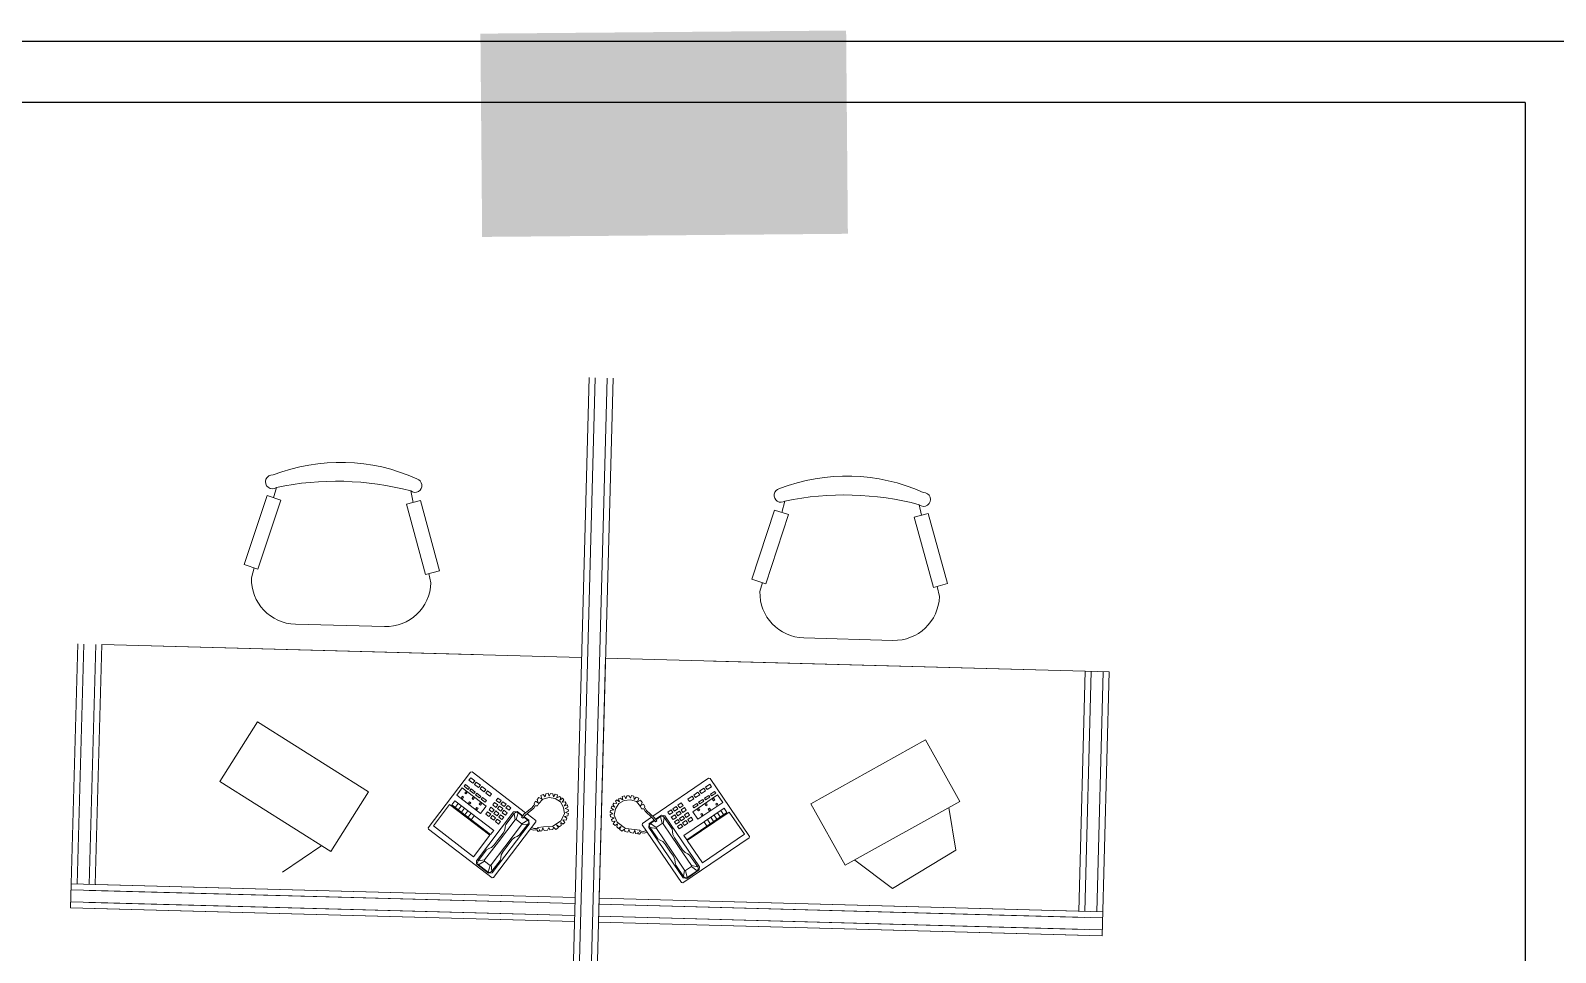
# Model space of a CAD drawing. Header units: millimetres. Extents: x 587797 to 2274247, y 1711 to 439204.
# Drawn here: x 1158145 to 1161898, y 266906 to 269174 of the extents above; entities that cross this region are included whole.
import ezdxf

# ---------------------------------------------------------------- set-up
doc = ezdxf.new("R2010")
doc.units = ezdxf.units.MM
doc.layers.add('finiture', color=7, linetype='Continuous', lineweight=20)

msp = doc.modelspace()

# ---------------------------------------------------------------- hatches: boundary and pattern name
h = msp.add_hatch(color=256)
h.dxf.hatch_style = 1
h.paths.add_polyline_path([(1160156.265, 268673.784), (1160151.977, 269173.766), (1159252.01, 269166.048), (1159256.298, 268666.066)])

# ---------------------------------------------------------------- linework, layer by layer
for p, q in [((1167122.609, 269146.667), (1150672.609, 269146.667)), ((1161822.609, 268996.667), (1156972.609, 268996.667)), ((1161822.609, 268996.667), (1161822.609, 259146.667))]:
    msp.add_line(p, q)
at = {"layer": 'finiture'}
for p, q in [((1159519.395, 268320.087), (1159447.094, 265643.903)), ((1159534.154, 268319.688), (1159461.852, 265643.504)), ((1159563.671, 268318.891), (1159491.369, 265642.707)), ((1159578.429, 268318.492), (1159507.823, 265705.051)), ((1158670.466, 267860.084), (1158726.846, 268029.952)), ((1158726.846, 268029.952), (1158760.857, 268018.664)), ((1158743.14, 268024.544), (1158750.208, 268050.061)), ((1159080.703, 268041.132), (1159086.899, 268012.921)), ((1158760.857, 268018.664), (1158704.477, 267848.796)), ((1159070.31, 268008.456), (1159104.915, 268017.768)), ((1159116.819, 267835.625), (1159070.31, 268008.456)), ((1159104.915, 268017.768), (1159151.423, 267844.937)), ((1159975.982, 267994.235), (1159920.209, 267824.167)), ((1160010.033, 267983.068), (1159975.982, 267994.235)), ((1160001.419, 268016.257), (1159993.709, 267988.422)), ((1160354.157, 267985.988), (1160319.586, 267976.552)), ((1160337.594, 267981.467), (1160331.914, 268007.328)), ((1160401.282, 267813.323), (1160354.157, 267985.988)), ((1159954.26, 267813), (1160010.033, 267983.068)), ((1160319.586, 267976.552), (1160366.711, 267803.888)), ((1158704.477, 267848.796), (1158670.466, 267860.084)), ((1158688.565, 267827.517), (1158695.303, 267851.841)), ((1159151.423, 267844.937), (1159116.819, 267835.625)), ((1159125.335, 267837.916), (1159130.24, 267815.584)), ((1159920.209, 267824.167), (1159954.26, 267813)), ((1159945.88, 267815.748), (1159939.777, 267793.713)), ((1160366.711, 267803.888), (1160401.282, 267813.323)), ((1160381.451, 267781.781), (1160376.037, 267806.433)), ((1159016.057, 267707.408), (1158796.741, 267713.334)), ((1158261.086, 267664.856), (1158243.542, 267015.488)), ((1158243.542, 267015.488), (1158261.086, 267664.856)), ((1158275.844, 267664.457), (1158259.895, 267074.122)), ((1158305.361, 267663.659), (1158289.412, 267073.325)), ((1158320.119, 267663.261), (1158304.17, 267072.926)), ((1159500.788, 267631.363), (1158320.119, 267663.261)), ((1159235.138, 267638.54), (1158320.119, 267663.261)), ((1160047.953, 267679.53), (1160267.268, 267673.605)), ((1159559.822, 267629.768), (1159542.278, 266980.4)), ((1159559.822, 267629.768), (1160740.491, 267597.87)), ((1159825.473, 267622.591), (1160740.491, 267597.87)), ((1160740.491, 267597.87), (1160724.542, 267007.536)), ((1160755.25, 267597.472), (1160739.301, 267007.137)), ((1160740.491, 267597.87), (1160740.491, 267597.87)), ((1160740.491, 267597.87), (1160799.525, 267596.276)), ((1160784.766, 267596.674), (1160768.817, 267006.34)), ((1160799.525, 267596.276), (1160781.981, 266946.907)), ((1160781.981, 266946.907), (1160799.525, 267596.276)), ((1160799.525, 267596.276), (1160799.525, 267596.276)), ((1158611.078, 267326.664), (1158703.51, 267473.441)), ((1158703.51, 267473.441), (1158976.73, 267301.382)), ((1160347.411, 267429.028), (1160065.299, 267271.972)), ((1160431.783, 267277.474), (1160347.411, 267429.028)), ((1159123.376, 267212.94), (1159227.886, 267349.896)), ((1159227.886, 267349.896), (1159231.386, 267350.366)), ((1159363.33, 267249.681), (1159231.386, 267350.366)), ((1158884.298, 267154.605), (1158611.078, 267326.664)), ((1159193.703, 267292.753), (1159207.335, 267310.617)), ((1159207.335, 267310.617), (1159265.888, 267265.935)), ((1159212.114, 267314.822), (1159215.143, 267318.791)), ((1159222.038, 267307.248), (1159212.114, 267314.822)), ((1159215.143, 267318.791), (1159225.067, 267311.218)), ((1159225.067, 267311.218), (1159222.038, 267307.248)), ((1159228.017, 267335.663), (1159223.473, 267329.708)), ((1159223.473, 267329.708), (1159233.398, 267322.135)), ((1159237.942, 267328.089), (1159228.017, 267335.663)), ((1159233.398, 267322.135), (1159237.942, 267328.089)), ((1159241.911, 267325.06), (1159237.367, 267319.106)), ((1159237.367, 267319.106), (1159247.292, 267311.532)), ((1159251.836, 267317.487), (1159241.911, 267325.06)), ((1159247.292, 267311.532), (1159251.836, 267317.487)), ((1159255.805, 267314.458), (1159251.262, 267308.503)), ((1159265.73, 267306.885), (1159255.805, 267314.458)), ((1159676.472, 267241.221), (1159813.66, 267334.635)), ((1159791.464, 267302.908), (1159801.783, 267309.934)), ((1159801.783, 267309.934), (1159805.999, 267303.743)), ((1159805.91, 267312.745), (1159816.229, 267319.771)), ((1159810.126, 267306.554), (1159805.91, 267312.745)), ((1159820.445, 267313.58), (1159810.126, 267306.554)), ((1159817.129, 267333.976), (1159813.66, 267334.635)), ((1159816.229, 267319.771), (1159820.445, 267313.58)), ((1159914.091, 267191.577), (1159817.129, 267333.976)), ((1158976.73, 267301.382), (1158884.298, 267154.605)), ((1159181.769, 267268.882), (1159189.342, 267278.807)), ((1159189.342, 267278.807), (1159284.616, 267206.104)), ((1159189.708, 267262.824), (1159197.282, 267272.748)), ((1159252.257, 267248.071), (1159193.703, 267292.753)), ((1159205.142, 267287.165), (1159207.414, 267290.142)), ((1159208.119, 267284.893), (1159205.142, 267287.165)), ((1159207.414, 267290.142), (1159210.391, 267287.87)), ((1159210.391, 267287.87), (1159208.119, 267284.893)), ((1159213.472, 267298.081), (1159215.744, 267301.059)), ((1159216.45, 267295.809), (1159213.472, 267298.081)), ((1159215.744, 267301.059), (1159218.722, 267298.787)), ((1159218.722, 267298.787), (1159216.45, 267295.809)), ((1159223.006, 267273.533), (1159225.278, 267276.51)), ((1159225.983, 267271.261), (1159223.006, 267273.533)), ((1159225.278, 267276.51), (1159228.255, 267274.238)), ((1159228.255, 267274.238), (1159225.983, 267271.261)), ((1159226.008, 267304.219), (1159229.037, 267308.189)), ((1159235.932, 267296.646), (1159226.008, 267304.219)), ((1159229.037, 267308.189), (1159238.961, 267300.616)), ((1159231.336, 267284.45), (1159233.608, 267287.427)), ((1159234.313, 267282.178), (1159231.336, 267284.45)), ((1159233.608, 267287.427), (1159236.585, 267285.155)), ((1159236.585, 267285.155), (1159234.313, 267282.178)), ((1159238.961, 267300.616), (1159235.932, 267296.646)), ((1159239.902, 267293.617), (1159242.931, 267297.586)), ((1159249.826, 267286.043), (1159239.902, 267293.617)), ((1159242.931, 267297.586), (1159252.855, 267290.013)), ((1159249.2, 267270.818), (1159251.472, 267273.795)), ((1159252.855, 267290.013), (1159249.826, 267286.043)), ((1159251.262, 267308.503), (1159261.186, 267300.93)), ((1159251.472, 267273.795), (1159254.449, 267271.523)), ((1159253.796, 267283.014), (1159256.825, 267286.984)), ((1159263.72, 267275.441), (1159253.796, 267283.014)), ((1159256.825, 267286.984), (1159266.75, 267279.411)), ((1159261.186, 267300.93), (1159265.73, 267306.885)), ((1159266.75, 267279.411), (1159263.72, 267275.441)), ((1159269.7, 267303.855), (1159265.156, 267297.901)), ((1159265.156, 267297.901), (1159275.08, 267290.327)), ((1159279.624, 267296.282), (1159269.7, 267303.855)), ((1159275.08, 267290.327), (1159279.624, 267296.282)), ((1159286.937, 267274.998), (1159282.393, 267269.043)), ((1159294.877, 267268.939), (1159286.937, 267274.998)), ((1159295.268, 267285.915), (1159290.724, 267279.96)), ((1159290.724, 267279.96), (1159298.663, 267273.902)), ((1159303.207, 267279.856), (1159295.268, 267285.915)), ((1159298.663, 267273.902), (1159303.207, 267279.856)), ((1159307.177, 267276.827), (1159302.633, 267270.872)), ((1159315.116, 267270.768), (1159307.177, 267276.827)), ((1159384.452, 267272.78), (1159387.73, 267277.91)), ((1159384.974, 267268.883), (1159384.452, 267272.78)), ((1159387.73, 267277.91), (1159394.322, 267274.47)), ((1159391.305, 267282.178), (1159395.847, 267287.297)), ((1159394.322, 267274.47), (1159391.305, 267282.178)), ((1159405.922, 267283.425), (1159395.257, 267271.531)), ((1159395.847, 267287.297), (1159402.735, 267282.996)), ((1159400.485, 267291.709), (1159406.623, 267294.338)), ((1159402.735, 267282.996), (1159400.485, 267291.709)), ((1159420.915, 267287.248), (1159405.922, 267283.425)), ((1159406.623, 267294.338), (1159411.728, 267288.535)), ((1159411.728, 267288.535), (1159413.21, 267296.308)), ((1159413.21, 267296.308), (1159418.983, 267297.626)), ((1159418.983, 267297.626), (1159420.996, 267290.685)), ((1159435.854, 267284.752), (1159420.915, 267287.248)), ((1159420.996, 267290.685), (1159424.333, 267296.724)), ((1159424.333, 267296.724), (1159429.989, 267296.223)), ((1159429.989, 267296.223), (1159431.742, 267288.526)), ((1159431.742, 267288.526), (1159436.201, 267295.618)), ((1159448.671, 267276.561), (1159435.854, 267284.752)), ((1159436.201, 267295.618), (1159441.338, 267293.605)), ((1159441.338, 267293.605), (1159439.809, 267286.186)), ((1159439.809, 267286.186), (1159446.359, 267289.773)), ((1159446.359, 267289.773), (1159450.081, 267287.57)), ((1159450.081, 267287.57), (1159447.039, 267280.669)), ((1159447.039, 267280.669), (1159454.156, 267285.414)), ((1159456.486, 267262.648), (1159448.671, 267276.561)), ((1159457.205, 267281.497), (1159453.265, 267275.918)), ((1159453.265, 267275.918), (1159460.952, 267276.412)), ((1159454.156, 267285.414), (1159457.205, 267281.497)), ((1159460.952, 267276.412), (1159462.938, 267272.352)), ((1159580.435, 267273.184), (1159578.232, 267269.237)), ((1159588.084, 267272.275), (1159580.435, 267273.184)), ((1159584.151, 267259.199), (1159592.706, 267272.67)), ((1159587.708, 267281.806), (1159584.451, 267278.059)), ((1159584.451, 267278.059), (1159588.084, 267272.275)), ((1159594.558, 267276.683), (1159587.708, 267281.806)), ((1159595.728, 267285.738), (1159591.893, 267283.739)), ((1159591.893, 267283.739), (1159594.558, 267276.683)), ((1159592.706, 267272.67), (1159605.947, 267280.157)), ((1159602.075, 267281.802), (1159595.728, 267285.738)), ((1159606.187, 267291.025), (1159600.948, 267289.293)), ((1159600.948, 267289.293), (1159602.075, 267281.802)), ((1159605.947, 267280.157), (1159620.998, 267281.842)), ((1159610.256, 267283.703), (1159606.187, 267291.025)), ((1159612.422, 267291.295), (1159610.256, 267283.703)), ((1159618.097, 267291.489), (1159612.422, 267291.295)), ((1159621.104, 267285.278), (1159618.097, 267291.489)), ((1159620.998, 267281.842), (1159635.763, 267277.216)), ((1159623.488, 267292.101), (1159621.104, 267285.278)), ((1159629.181, 267290.473), (1159623.488, 267292.101)), ((1159630.242, 267282.631), (1159629.181, 267290.473)), ((1159635.653, 267288.151), (1159630.242, 267282.631)), ((1159641.64, 267285.193), (1159635.653, 267288.151)), ((1159635.763, 267277.216), (1159645.771, 267264.763)), ((1159638.923, 267276.615), (1159641.64, 267285.193)), ((1159646.032, 267280.538), (1159638.923, 267276.615)), ((1159650.292, 267275.181), (1159646.032, 267280.538)), ((1159646.863, 267267.647), (1159650.292, 267275.181)), ((1159738.136, 267268.106), (1159746.391, 267273.727)), ((1159746.391, 267273.727), (1159750.607, 267267.536)), ((1159762.572, 267283.234), (1159772.89, 267290.261)), ((1159766.787, 267277.043), (1159762.572, 267283.234)), ((1159777.106, 267284.07), (1159766.787, 267277.043)), ((1159772.89, 267290.261), (1159777.106, 267284.07)), ((1159784.835, 267272.719), (1159774.516, 267265.693)), ((1159835.529, 267293.645), (1159774.649, 267252.19)), ((1159777.018, 267293.071), (1159787.337, 267300.098)), ((1159781.234, 267286.88), (1159777.018, 267293.071)), ((1159791.552, 267293.906), (1159781.234, 267286.88)), ((1159787.646, 267268.591), (1159784.835, 267272.719)), ((1159787.296, 267233.616), (1159848.177, 267275.071)), ((1159787.337, 267300.098), (1159791.552, 267293.906)), ((1159799.281, 267282.556), (1159788.963, 267275.529)), ((1159788.963, 267275.529), (1159791.773, 267271.402)), ((1159795.68, 267296.717), (1159791.464, 267302.908)), ((1159791.773, 267271.402), (1159802.092, 267278.428)), ((1159805.999, 267303.743), (1159795.68, 267296.717)), ((1159802.092, 267278.428), (1159799.281, 267282.556)), ((1159813.728, 267292.392), (1159803.409, 267285.366)), ((1159803.409, 267285.366), (1159806.219, 267281.239)), ((1159806.219, 267281.239), (1159816.538, 267288.265)), ((1159816.538, 267288.265), (1159813.728, 267292.392)), ((1159828.174, 267302.229), (1159817.855, 267295.203)), ((1159817.855, 267295.203), (1159820.666, 267291.075)), ((1159820.666, 267291.075), (1159830.984, 267298.102)), ((1159826.616, 267284.555), (1159823.52, 267282.447)), ((1159823.52, 267282.447), (1159825.628, 267279.351)), ((1159825.628, 267279.351), (1159828.724, 267281.459)), ((1159828.724, 267281.459), (1159826.616, 267284.555)), ((1159830.984, 267298.102), (1159828.174, 267302.229)), ((1159834.345, 267273.204), (1159831.249, 267271.096)), ((1159836.453, 267270.109), (1159834.345, 267273.204)), ((1159848.177, 267275.071), (1159835.529, 267293.645)), ((1160149.671, 267120.418), (1160431.783, 267277.474)), ((1159136.147, 267217.328), (1159176.285, 267269.927)), ((1159176.285, 267269.927), (1159275.528, 267194.195)), ((1159277.043, 267196.18), (1159181.769, 267268.882)), ((1159197.648, 267256.765), (1159205.221, 267266.69)), ((1159205.587, 267250.707), (1159213.161, 267260.631)), ((1159213.527, 267244.648), (1159221.1, 267254.573)), ((1159221.466, 267238.59), (1159229.04, 267248.514)), ((1159229.406, 267232.531), (1159236.979, 267242.455)), ((1159240.87, 267259.901), (1159243.141, 267262.878)), ((1159243.847, 267257.629), (1159240.87, 267259.901)), ((1159333.686, 267251.887), (1159242.05, 267131.803)), ((1159243.141, 267262.878), (1159246.119, 267260.606)), ((1159246.119, 267260.606), (1159243.847, 267257.629)), ((1159252.177, 267268.546), (1159249.2, 267270.818)), ((1159254.449, 267271.523), (1159252.177, 267268.546)), ((1159265.888, 267265.935), (1159252.257, 267248.071)), ((1159269.519, 267252.172), (1159264.975, 267246.217)), ((1159264.975, 267246.217), (1159272.915, 267240.159)), ((1159277.458, 267246.113), (1159269.519, 267252.172)), ((1159272.915, 267240.159), (1159277.458, 267246.113)), ((1159277.849, 267263.089), (1159273.306, 267257.134)), ((1159273.306, 267257.134), (1159281.245, 267251.076)), ((1159281.428, 267243.084), (1159276.884, 267237.13)), ((1159276.884, 267237.13), (1159284.824, 267231.071)), ((1159285.789, 267257.03), (1159277.849, 267263.089)), ((1159281.245, 267251.076), (1159285.789, 267257.03)), ((1159289.368, 267237.026), (1159281.428, 267243.084)), ((1159282.393, 267269.043), (1159290.333, 267262.985)), ((1159284.824, 267231.071), (1159289.368, 267237.026)), ((1159289.759, 267254.001), (1159285.215, 267248.046)), ((1159285.215, 267248.046), (1159293.154, 267241.988)), ((1159297.698, 267247.942), (1159289.759, 267254.001)), ((1159290.333, 267262.985), (1159294.877, 267268.939)), ((1159293.154, 267241.988), (1159297.698, 267247.942)), ((1159298.847, 267265.91), (1159294.303, 267259.956)), ((1159294.303, 267259.956), (1159302.242, 267253.897)), ((1159301.668, 267244.913), (1159297.124, 267238.959)), ((1159297.124, 267238.959), (1159305.063, 267232.9)), ((1159306.786, 267259.852), (1159298.847, 267265.91)), ((1159309.607, 267238.855), (1159301.668, 267244.913)), ((1159302.242, 267253.897), (1159306.786, 267259.852)), ((1159302.633, 267270.872), (1159310.573, 267264.814)), ((1159305.063, 267232.9), (1159309.607, 267238.855)), ((1159309.998, 267255.83), (1159305.454, 267249.875)), ((1159305.454, 267249.875), (1159313.394, 267243.817)), ((1159317.938, 267249.771), (1159309.998, 267255.83)), ((1159310.573, 267264.814), (1159315.116, 267270.768)), ((1159313.394, 267243.817), (1159317.938, 267249.771)), ((1159319.086, 267267.739), (1159314.542, 267261.785)), ((1159314.542, 267261.785), (1159322.482, 267255.726)), ((1159335.148, 267247.631), (1159314.701, 267220.835)), ((1159327.026, 267261.681), (1159319.086, 267267.739)), ((1159322.482, 267255.726), (1159327.026, 267261.681)), ((1159342.434, 267253.063), (1159333.686, 267251.887)), ((1159339.17, 267250.843), (1159335.148, 267247.631)), ((1159335.148, 267247.631), (1159337.264, 267231.883)), ((1159344.654, 267249.799), (1159339.17, 267250.843)), ((1159339.771, 267233.11), (1159344.654, 267249.799)), ((1159356.393, 267242.411), (1159342.434, 267253.063)), ((1159344.654, 267249.799), (1159355.619, 267241.431)), ((1159353.299, 267238.491), (1159359.969, 267246.943)), ((1159356.277, 267236.219), (1159353.299, 267238.491)), ((1159362.923, 267243.735), (1159356.277, 267236.219)), ((1159358.764, 267239.032), (1159368.473, 267231.623)), ((1159371.215, 267231.101), (1159359.593, 267239.969)), ((1159359.969, 267246.943), (1159370.047, 267255.153)), ((1159369.237, 267249.093), (1159362.923, 267243.735)), ((1159388.19, 267230.71), (1159366.804, 267247.029)), ((1159378.854, 267256.7), (1159369.237, 267249.093)), ((1159370.047, 267255.153), (1159379.665, 267262.759)), ((1159383.138, 267261.063), (1159378.854, 267256.7)), ((1159379.665, 267262.759), (1159383.451, 267268.137)), ((1159386.924, 267266.441), (1159383.138, 267261.063)), ((1159383.451, 267268.137), (1159384.974, 267268.883)), ((1159392.533, 267266.295), (1159386.924, 267266.441)), ((1159395.257, 267271.531), (1159392.533, 267266.295)), ((1159450.039, 267230.045), (1159458.729, 267247.263)), ((1159458.729, 267247.263), (1159456.486, 267262.648)), ((1159462.938, 267272.352), (1159457.735, 267266.783)), ((1159457.735, 267266.783), (1159465.94, 267268.79)), ((1159467.482, 267242.491), (1159458.521, 267240.744)), ((1159458.521, 267240.744), (1159464.901, 267236.193)), ((1159467.007, 267263.524), (1159460.456, 267259.937)), ((1159460.456, 267259.937), (1159467.92, 267258.057)), ((1159468.69, 267253.653), (1159461.738, 267250.373)), ((1159461.738, 267250.373), (1159468.943, 267247.737)), ((1159464.901, 267236.193), (1159462.637, 267231.561)), ((1159465.94, 267268.79), (1159467.007, 267263.524)), ((1159468.943, 267247.737), (1159467.482, 267242.491)), ((1159467.92, 267258.057), (1159468.69, 267253.653)), ((1159578.244, 267247.225), (1159570.908, 267244.982)), ((1159570.908, 267244.982), (1159572.083, 267239.665)), ((1159572.487, 267255.232), (1159571.479, 267250.876)), ((1159571.479, 267250.876), (1159578.244, 267247.225)), ((1159572.083, 267239.665), (1159580.936, 267237.436)), ((1159580.041, 267256.706), (1159572.487, 267255.232)), ((1159575.043, 267265.842), (1159573.694, 267260.642)), ((1159573.694, 267260.642), (1159580.041, 267256.706)), ((1159580.936, 267237.436), (1159574.321, 267233.237)), ((1159583.127, 267263.395), (1159575.043, 267265.842)), ((1159578.232, 267269.237), (1159583.127, 267263.395)), ((1159581.081, 267243.957), (1159584.151, 267259.199)), ((1159588.828, 267226.295), (1159581.081, 267243.957)), ((1159645.771, 267264.763), (1159648.208, 267259.388)), ((1159653.631, 267270.726), (1159646.863, 267267.647)), ((1159648.208, 267259.388), (1159653.817, 267259.231)), ((1159650.623, 267223.62), (1159672.859, 267238.761)), ((1159656.628, 267265.427), (1159653.631, 267270.726)), ((1159653.817, 267259.231), (1159657.307, 267253.656)), ((1159655.896, 267261.564), (1159656.628, 267265.427)), ((1159657.376, 267260.737), (1159655.896, 267261.564)), ((1159657.307, 267253.656), (1159661.349, 267249.068)), ((1159660.867, 267255.162), (1159657.376, 267260.737)), ((1159670.06, 267247.047), (1159660.867, 267255.162)), ((1159661.349, 267249.068), (1159670.542, 267240.953)), ((1159679.68, 267238.306), (1159670.06, 267247.047)), ((1159670.542, 267240.953), (1159676.557, 267235.262)), ((1159676.557, 267235.262), (1159682.788, 267227.398)), ((1159685.883, 267229.505), (1159679.68, 267238.306)), ((1159683.006, 267233.587), (1159697.519, 267243.47)), ((1159695.126, 267240.33), (1159683.725, 267232.567)), ((1159695.126, 267240.33), (1159700.659, 267241.077)), ((1159699.101, 267223.402), (1159695.126, 267240.33)), ((1159697.519, 267243.47), (1159706.192, 267241.824)), ((1159700.659, 267241.077), (1159704.501, 267237.652)), ((1159704.501, 267237.652), (1159701.538, 267222.041)), ((1159704.501, 267237.652), (1159723.472, 267209.791)), ((1159706.192, 267241.824), (1159791.21, 267116.966)), ((1159713.371, 267251.243), (1159721.626, 267256.864)), ((1159717.586, 267245.052), (1159713.371, 267251.243)), ((1159725.841, 267250.673), (1159717.586, 267245.052)), ((1159721.626, 267256.864), (1159725.841, 267250.673)), ((1159721.802, 267238.86), (1159730.057, 267244.481)), ((1159726.018, 267232.669), (1159721.802, 267238.86)), ((1159725.753, 267259.674), (1159734.008, 267265.295)), ((1159729.969, 267253.483), (1159725.753, 267259.674)), ((1159734.273, 267238.29), (1159726.018, 267232.669)), ((1159738.224, 267259.104), (1159729.969, 267253.483)), ((1159730.057, 267244.481), (1159734.273, 267238.29)), ((1159733.482, 267248.324), (1159741.737, 267253.945)), ((1159737.698, 267242.132), (1159733.482, 267248.324)), ((1159734.008, 267265.295), (1159738.224, 267259.104)), ((1159745.953, 267247.753), (1159737.698, 267242.132)), ((1159742.351, 267261.915), (1159738.136, 267268.106)), ((1159741.737, 267253.945), (1159745.953, 267247.753)), ((1159741.914, 267235.941), (1159750.169, 267241.562)), ((1159746.129, 267229.75), (1159741.914, 267235.941)), ((1159750.607, 267267.536), (1159742.351, 267261.915)), ((1159745.865, 267256.755), (1159754.12, 267262.376)), ((1159750.08, 267250.564), (1159745.865, 267256.755)), ((1159754.384, 267235.371), (1159746.129, 267229.75)), ((1159758.335, 267256.185), (1159750.08, 267250.564)), ((1159750.169, 267241.562), (1159754.384, 267235.371)), ((1159851.778, 267260.91), (1159752.718, 267193.458)), ((1159754.12, 267262.376), (1159758.335, 267256.185)), ((1159754.296, 267244.373), (1159762.551, 267249.994)), ((1159758.512, 267238.181), (1159754.296, 267244.373)), ((1159766.767, 267243.802), (1159758.512, 267238.181)), ((1159759.744, 267183.139), (1159858.804, 267250.591)), ((1159864.337, 267251.338), (1159761.149, 267181.075)), ((1159762.025, 267233.022), (1159770.28, 267238.643)), ((1159762.551, 267249.994), (1159766.767, 267243.802)), ((1159770.28, 267238.643), (1159774.496, 267232.452)), ((1159774.516, 267265.693), (1159777.327, 267261.565)), ((1159774.649, 267252.19), (1159787.296, 267233.616)), ((1159777.327, 267261.565), (1159787.646, 267268.591)), ((1159789.468, 267259.26), (1159786.373, 267257.152)), ((1159786.373, 267257.152), (1159788.481, 267254.057)), ((1159788.481, 267254.057), (1159791.576, 267256.165)), ((1159791.576, 267256.165), (1159789.468, 267259.26)), ((1159797.197, 267247.91), (1159794.102, 267245.802)), ((1159794.102, 267245.802), (1159796.209, 267242.706)), ((1159796.209, 267242.706), (1159799.305, 267244.814)), ((1159799.305, 267244.814), (1159797.197, 267247.91)), ((1159808.042, 267271.908), (1159804.946, 267269.8)), ((1159804.946, 267269.8), (1159807.054, 267266.704)), ((1159807.054, 267266.704), (1159810.15, 267268.812)), ((1159810.15, 267268.812), (1159808.042, 267271.908)), ((1159815.771, 267260.557), (1159812.675, 267258.449)), ((1159812.675, 267258.449), (1159814.783, 267255.353)), ((1159814.783, 267255.353), (1159817.879, 267257.461)), ((1159817.879, 267257.461), (1159815.771, 267260.557)), ((1159825.784, 267228.107), (1159818.758, 267238.426)), ((1159834.039, 267233.728), (1159827.013, 267244.047)), ((1159831.249, 267271.096), (1159833.357, 267268.001)), ((1159833.357, 267268.001), (1159836.453, 267270.109)), ((1159842.294, 267239.349), (1159835.268, 267249.668)), ((1159850.549, 267244.97), (1159843.523, 267255.289)), ((1159858.804, 267250.591), (1159851.778, 267260.91)), ((1159901.576, 267196.648), (1159864.337, 267251.338)), ((1160065.299, 267271.972), (1160149.671, 267120.418)), ((1160405.015, 267262.572), (1160422.329, 267157.58)), ((1159123.846, 267209.44), (1159123.376, 267212.94)), ((1159123.846, 267209.44), (1159280.651, 267089.784)), ((1159235.39, 267141.596), (1159136.147, 267217.328)), ((1159284.616, 267206.104), (1159277.043, 267196.18)), ((1159280.755, 267102.267), (1159371.633, 267221.36)), ((1159284.151, 267090.254), (1159388.661, 267227.21)), ((1159293.337, 267233.996), (1159288.793, 267228.042)), ((1159288.793, 267228.042), (1159296.733, 267221.983)), ((1159301.277, 267227.938), (1159293.337, 267233.996)), ((1159307.781, 267199.42), (1159293.392, 267180.563)), ((1159296.369, 267178.291), (1159337.264, 267231.883)), ((1159296.733, 267221.983), (1159301.277, 267227.938)), ((1159312.09, 267207.124), (1159307.781, 267199.42)), ((1159312.899, 267214.358), (1159312.09, 267207.124)), ((1159312.248, 267166.174), (1159353.143, 267219.766)), ((1159314.701, 267220.835), (1159312.899, 267214.358)), ((1159337.264, 267231.883), (1159339.771, 267233.11)), ((1159353.666, 267222.508), (1159339.771, 267233.11)), ((1159368.891, 267221.882), (1159348.444, 267195.086)), ((1159353.143, 267219.766), (1159353.666, 267222.508)), ((1159368.891, 267221.882), (1159353.143, 267219.766)), ((1159353.666, 267222.508), (1159368.473, 267231.623)), ((1159368.473, 267231.623), (1159370.928, 267226.609)), ((1159370.928, 267226.609), (1159368.891, 267221.882)), ((1159371.633, 267221.36), (1159371.215, 267231.101)), ((1159382.676, 267207.016), (1159375.029, 267209.346)), ((1159378.058, 267213.316), (1159383.371, 267211.19)), ((1159387.608, 267207.68), (1159382.676, 267207.016)), ((1159383.371, 267211.19), (1159389.795, 267211.271)), ((1159391.174, 267208.004), (1159387.608, 267207.68)), ((1159388.661, 267227.21), (1159388.19, 267230.71)), ((1159389.795, 267211.271), (1159391.911, 267211.87)), ((1159393.777, 267203.803), (1159391.174, 267208.004)), ((1159391.911, 267211.87), (1159393.875, 267210.094)), ((1159393.379, 267213.794), (1159406.893, 267214.829)), ((1159393.875, 267210.094), (1159393.379, 267213.794)), ((1159396.86, 267204.218), (1159393.777, 267203.803)), ((1159397.731, 267208.259), (1159396.86, 267204.218)), ((1159398.71, 267204.468), (1159397.731, 267208.259)), ((1159403.468, 267205.265), (1159398.71, 267204.468)), ((1159405.775, 267212.638), (1159403.468, 267205.265)), ((1159409.058, 267205.704), (1159405.775, 267212.638)), ((1159406.893, 267214.829), (1159428.546, 267216.019)), ((1159416.94, 267206.609), (1159409.058, 267205.704)), ((1159420.696, 267213.706), (1159416.94, 267206.609)), ((1159423.106, 267207.44), (1159420.696, 267213.706)), ((1159430.021, 267208.528), (1159423.106, 267207.44)), ((1159428.996, 267216.211), (1159450.039, 267230.045)), ((1159431.785, 267214.101), (1159430.021, 267208.528)), ((1159437.373, 267208.865), (1159431.808, 267214.065)), ((1159443.781, 267213.514), (1159437.373, 267208.865)), ((1159439.644, 267220.17), (1159443.781, 267213.514)), ((1159445.917, 267215.064), (1159439.644, 267220.17)), ((1159450.85, 267218.614), (1159445.917, 267215.064)), ((1159449.7, 267225.852), (1159450.85, 267218.614)), ((1159455.123, 267221.714), (1159449.7, 267225.852)), ((1159462.637, 267231.561), (1159455.115, 267232.531)), ((1159455.115, 267232.531), (1159459.961, 267225.971)), ((1159459.961, 267225.971), (1159455.123, 267221.714)), ((1159574.321, 267233.237), (1159576.331, 267228.489)), ((1159576.331, 267228.489), (1159583.895, 267229.052)), ((1159583.895, 267229.052), (1159578.702, 267222.763)), ((1159578.702, 267222.763), (1159583.303, 267218.251)), ((1159583.303, 267218.251), (1159588.941, 267222.09)), ((1159588.941, 267222.09), (1159587.401, 267214.925)), ((1159587.401, 267214.925), (1159592.136, 267211.114)), ((1159609.094, 267211.345), (1159588.828, 267226.295)), ((1159592.136, 267211.114), (1159598.676, 267215.873)), ((1159598.676, 267215.873), (1159594.185, 267209.451)), ((1159594.185, 267209.451), (1159600.333, 267204.462)), ((1159600.333, 267204.462), (1159606.171, 267209.355)), ((1159606.195, 267209.389), (1159607.655, 267203.729)), ((1159607.655, 267203.729), (1159614.502, 267202.269)), ((1159631.09, 267208.772), (1159609.533, 267211.13)), ((1159614.502, 267202.269), (1159617.246, 267208.396)), ((1159617.246, 267208.396), (1159620.614, 267201.106)), ((1159620.614, 267201.106), (1159628.436, 267199.778)), ((1159628.436, 267199.778), (1159632.089, 267206.524)), ((1159644.528, 267207.009), (1159631.09, 267208.772)), ((1159632.089, 267206.524), (1159633.994, 267199.037)), ((1159633.994, 267199.037), (1159638.702, 267197.984)), ((1159638.702, 267197.984), (1159639.884, 267201.717)), ((1159639.884, 267201.717), (1159640.536, 267197.635)), ((1159640.536, 267197.635), (1159643.592, 267197.054)), ((1159643.592, 267197.054), (1159646.418, 267201.108)), ((1159643.833, 267203.341), (1159644.528, 267207.009)), ((1159645.89, 267205.008), (1159643.833, 267203.341)), ((1159647.972, 267204.296), (1159645.89, 267205.008)), ((1159646.418, 267201.108), (1159649.961, 267200.593)), ((1159654.381, 267203.868), (1159647.972, 267204.296)), ((1159649.961, 267200.593), (1159654.85, 267199.663)), ((1159649.964, 267220.151), (1159650.623, 267223.62)), ((1159746.927, 267077.751), (1159649.964, 267220.151)), ((1159659.801, 267205.704), (1159654.381, 267203.868)), ((1159654.85, 267199.663), (1159662.612, 267201.577)), ((1159666.651, 267213.389), (1159667.595, 267223.094)), ((1159750.966, 267089.564), (1159666.651, 267213.389)), ((1159667.595, 267223.094), (1159679.678, 267231.322)), ((1159670.361, 267223.467), (1159667.639, 267218.593)), ((1159667.639, 267218.593), (1159669.417, 267213.763)), ((1159669.417, 267213.763), (1159688.388, 267185.902)), ((1159669.417, 267213.763), (1159685.028, 267210.799)), ((1159680.456, 267230.341), (1159670.361, 267223.467)), ((1159684.655, 267213.566), (1159670.361, 267223.467)), ((1159682.788, 267227.398), (1159685.883, 267229.505)), ((1159684.655, 267213.566), (1159699.101, 267223.402)), ((1159685.028, 267210.799), (1159684.655, 267213.566)), ((1159722.97, 267155.078), (1159685.028, 267210.799)), ((1159701.538, 267222.041), (1159699.101, 267223.402)), ((1159739.48, 267166.32), (1159701.538, 267222.041)), ((1159723.472, 267209.791), (1159724.922, 267203.227)), ((1159724.922, 267203.227), (1159725.339, 267195.959)), ((1159729.531, 267227.51), (1159737.786, 267233.131)), ((1159733.747, 267221.318), (1159729.531, 267227.51)), ((1159742.002, 267226.939), (1159733.747, 267221.318)), ((1159737.26, 267216.159), (1159745.515, 267221.78)), ((1159741.476, 267209.968), (1159737.26, 267216.159)), ((1159737.786, 267233.131), (1159742.002, 267226.939)), ((1159749.731, 267215.589), (1159741.476, 267209.968)), ((1159745.515, 267221.78), (1159749.731, 267215.589)), ((1159749.643, 267224.591), (1159757.898, 267230.212)), ((1159753.858, 267218.399), (1159749.643, 267224.591)), ((1159762.113, 267224.02), (1159753.858, 267218.399)), ((1159757.898, 267230.212), (1159762.113, 267224.02)), ((1159766.241, 267226.831), (1159762.025, 267233.022)), ((1159774.496, 267232.452), (1159766.241, 267226.831)), ((1159809.274, 267216.865), (1159802.248, 267227.184)), ((1159817.529, 267222.486), (1159810.503, 267232.805)), ((1158861.675, 267168.851), (1158764.606, 267103.726)), ((1159275.528, 267194.195), (1159235.39, 267141.596)), ((1159296.369, 267178.291), (1159262.29, 267133.632)), ((1159266.99, 267158.311), (1159272.761, 267161.759)), ((1159272.761, 267161.759), (1159279.525, 267164.449)), ((1159312.248, 267166.174), (1159278.169, 267121.515)), ((1159279.525, 267164.449), (1159285.819, 267170.639)), ((1159285.819, 267170.639), (1159293.392, 267180.563)), ((1159307.652, 267153.978), (1159315.225, 267163.902)), ((1159329.615, 267182.759), (1159315.225, 267163.902)), ((1159335.908, 267188.948), (1159329.615, 267182.759)), ((1159342.672, 267191.638), (1159335.908, 267188.948)), ((1159348.444, 267195.086), (1159342.672, 267191.638)), ((1159688.388, 267185.902), (1159693.965, 267182.148)), ((1159693.965, 267182.148), (1159700.574, 267179.096)), ((1159700.574, 267179.096), (1159706.524, 267172.576)), ((1159706.524, 267172.576), (1159719.874, 267152.97)), ((1159725.339, 267195.959), (1159729.226, 267188.033)), ((1159729.226, 267188.033), (1159742.576, 267168.428)), ((1159739.48, 267166.32), (1159771.098, 267119.885)), ((1159749.602, 267158.109), (1159742.576, 267168.428)), ((1159913.433, 267188.108), (1159750.396, 267077.093)), ((1159752.718, 267193.458), (1159759.744, 267183.139)), ((1159761.149, 267181.075), (1159798.389, 267126.386)), ((1159798.389, 267126.386), (1159901.576, 267196.648)), ((1159913.433, 267188.108), (1159914.091, 267191.577)), ((1159242.05, 267131.803), (1159242.233, 267123.811)), ((1159242.233, 267123.811), (1159272.006, 267101.092)), ((1159244.505, 267126.789), (1159246.542, 267131.516)), ((1159246.96, 267121.774), (1159244.505, 267126.789)), ((1159246.542, 267131.516), (1159266.99, 267158.311)), ((1159246.542, 267131.516), (1159262.29, 267133.632)), ((1159261.768, 267130.89), (1159246.96, 267121.774)), ((1159262.29, 267133.632), (1159261.768, 267130.89)), ((1159275.662, 267120.287), (1159261.768, 267130.89)), ((1159280.285, 267105.767), (1159300.732, 267132.563)), ((1159300.732, 267132.563), (1159302.534, 267139.039)), ((1159302.534, 267139.039), (1159303.343, 267146.274)), ((1159303.343, 267146.274), (1159307.652, 267153.978)), ((1159726.901, 267142.651), (1159719.874, 267152.97)), ((1159722.97, 267155.078), (1159754.588, 267108.643)), ((1159730.787, 267134.725), (1159726.901, 267142.651)), ((1159731.205, 267127.458), (1159730.787, 267134.725)), ((1159732.654, 267120.894), (1159731.205, 267127.458)), ((1159755.552, 267151.589), (1159749.602, 267158.109)), ((1159762.161, 267148.537), (1159755.552, 267151.589)), ((1159767.738, 267144.783), (1159762.161, 267148.537)), ((1159786.709, 267116.922), (1159767.738, 267144.783)), ((1160173.03, 267133.423), (1160266.441, 267063.151)), ((1160266.441, 267063.151), (1160422.329, 267157.58)), ((1159246.96, 267121.774), (1159270.779, 267103.599)), ((1159275.662, 267120.287), (1159270.779, 267103.599)), ((1159270.779, 267103.599), (1159276.263, 267102.554)), ((1159272.006, 267101.092), (1159280.755, 267102.267)), ((1159278.169, 267121.515), (1159275.662, 267120.287)), ((1159276.263, 267102.554), (1159280.285, 267105.767)), ((1159280.285, 267105.767), (1159278.169, 267121.515)), ((1159280.651, 267089.784), (1159284.151, 267090.254)), ((1159751.625, 267093.033), (1159732.654, 267120.894)), ((1159759.639, 267087.918), (1159750.966, 267089.564)), ((1159751.625, 267093.033), (1159754.588, 267108.643)), ((1159755.467, 267089.608), (1159751.625, 267093.033)), ((1159754.588, 267108.643), (1159757.025, 267107.282)), ((1159761, 267090.355), (1159755.467, 267089.608)), ((1159757.025, 267107.282), (1159771.472, 267117.119)), ((1159757.025, 267107.282), (1159761, 267090.355)), ((1159790.595, 267108.996), (1159759.639, 267087.918)), ((1159785.765, 267107.218), (1159761, 267090.355)), ((1159786.709, 267116.922), (1159771.098, 267119.885)), ((1159771.098, 267119.885), (1159771.472, 267117.119)), ((1159771.472, 267117.119), (1159785.765, 267107.218)), ((1159785.765, 267107.218), (1159788.487, 267112.092)), ((1159788.487, 267112.092), (1159786.709, 267116.922)), ((1159791.21, 267116.966), (1159790.595, 267108.996)), ((1159484.441, 267026.27), (1158244.738, 267059.763)), ((1159484.84, 267041.028), (1158245.137, 267074.521)), ((1158289.013, 267058.566), (1159484.441, 267026.27)), ((1158304.17, 267072.926), (1159484.84, 267041.028)), ((1158304.17, 267072.926), (1159484.84, 267041.028)), ((1159750.396, 267077.093), (1159746.927, 267077.751)), ((1159483.245, 266981.995), (1158243.542, 267015.488)), ((1159483.643, 266996.753), (1158243.941, 267030.246)), ((1158288.216, 267029.05), (1159483.643, 266996.753)), ((1158302.576, 267013.893), (1159483.245, 266981.995)), ((1158302.576, 267013.893), (1159483.245, 266981.995)), ((1160738.902, 266992.379), (1159543.474, 267024.675)), ((1159543.474, 267024.675), (1160783.177, 266991.183)), ((1160724.542, 267007.536), (1159543.873, 267039.434)), ((1159543.873, 267039.434), (1160783.576, 267005.941)), ((1160724.542, 267007.536), (1159543.873, 267039.434)), ((1160722.947, 266948.502), (1159542.278, 266980.4)), ((1159542.278, 266980.4), (1160781.981, 266946.907)), ((1160722.947, 266948.502), (1159542.278, 266980.4)), ((1159542.677, 266995.158), (1160782.38, 266961.666)), ((1160738.104, 266962.862), (1159542.677, 266995.158))]:
    msp.add_line(p, q, dxfattribs=at)
for centre, radius, start, end in [((1158907.392, 267656.223), 455.465, 65.588279, 111.316594), ((1158739.963, 268063.628), 17.001, 83.726427, 307.056841), ((1158896.623, 267348.506), 716.671, 75.116459, 101.788414), ((1159091.073, 268054.597), 16.995, 232.399363, 74.440782), ((1160153.695, 267622.552), 455.465, 65.588279, 111.316594), ((1159991.792, 268030.262), 16.995, 102.464091, 304.50551), ((1160147.834, 267314.702), 716.671, 75.116459, 101.788414), ((1160342.877, 268020.323), 17.001, 229.848032, 93.178446), ((1158799.745, 267824.513), 111.22, 178.452437, 268.452437), ((1159019.06, 267818.588), 111.22, 268.452437, 358.452437), ((1160050.956, 267790.71), 111.22, 178.452437, 268.452437), ((1160270.272, 267784.785), 111.22, 268.452437, 358.452437)]:
    msp.add_arc(centre, radius, start, end, dxfattribs=at)

doc.saveas('drawing.dxf')
